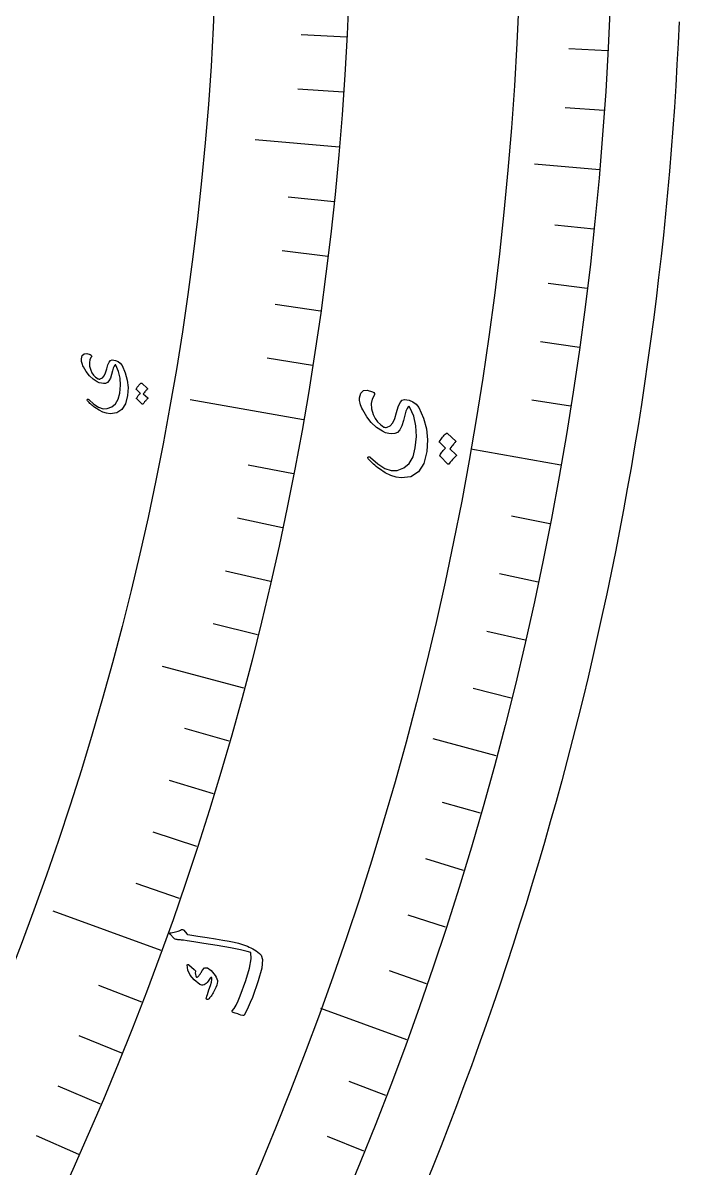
# Model space of a CAD drawing. Header units: millimetres. Extents: x -140 to 140, y -140 to 181.
# Drawn here: x 113.51 to 139.87, y -52.08 to -6.05 of the extents above; entities that cross this region are included whole.
import ezdxf

# ---------------------------------------------------------------- set-up
doc = ezdxf.new("R2010")
doc.units = ezdxf.units.MM
for name, color, linetype in [('CUT_OUTER', 1, 'Continuous'), ('ENGRAVE', 7, 'Continuous'), ('ENGRAVE_FINE', 8, 'Continuous'), ('TEXT', 5, 'Continuous')]:
    doc.layers.add(name, color=color, linetype=linetype)

msp = doc.modelspace()

# ---------------------------------------------------------------- linework, layer by layer
at = {"layer": 'CUT_OUTER'}
msp.add_lwpolyline([(139.8709, -6.0114), (139.8314, -6.8695), (139.7866, -7.7273), (139.7365, -8.5849), (139.6812, -9.4421), (139.6207, -10.299), (139.5548, -11.1555), (139.4838, -12.0116), (139.4074, -12.8673), (139.3259, -13.7224), (139.239, -14.577), (139.147, -15.4311), (139.0497, -16.2846), (138.9471, -17.1375), (138.8394, -17.9897), (138.7264, -18.8413), (138.6081, -19.6922), (138.4847, -20.5423), (138.3561, -21.3916), (138.2222, -22.2401), (138.0831, -23.0878), (137.9389, -23.9347), (137.7894, -24.7806), (137.6348, -25.6256), (137.4749, -26.4696), (137.3099, -27.3126), (137.1398, -28.1546), (136.9644, -28.9956), (136.7839, -29.8354), (136.5983, -30.6742), (136.4075, -31.5117), (136.2116, -32.3481), (136.0105, -33.1833), (135.8044, -34.0172), (135.5931, -34.8499), (135.3767, -35.6812), (135.1552, -36.5112), (134.9286, -37.3398), (134.697, -38.167), (134.4603, -38.9928), (134.2185, -39.8171), (133.9716, -40.6399), (133.7198, -41.4611), (133.4628, -42.2808), (133.2009, -43.0989), (132.9339, -43.9154), (132.662, -44.7303), (132.385, -45.5434), (132.1031, -46.3549), (131.8162, -47.1646), (131.5243, -47.9725), (131.2275, -48.7786), (130.9257, -49.5829), (130.619, -50.3853), (130.3074, -51.1858), (129.9909, -51.9844), (129.6694, -52.781)], dxfattribs=at)
at = {"layer": 'ENGRAVE'}
for points in [[(126.2179, -11.0426), (122.8428, -10.7473)], [(136.6779, -11.9578), (134.0629, -11.729)], [(124.7751, -22.0012), (120.2253, -21.199)], [(135.1156, -23.8245), (131.4965, -23.1864)], [(122.3828, -32.7924), (119.1102, -31.9155)], [(132.525, -35.51), (129.9895, -34.8306)], [(119.0591, -43.334), (114.7177, -41.7538)], [(128.9258, -46.9252), (125.4725, -45.6682)]]:
    msp.add_lwpolyline(points, dxfattribs=at)
for radius in [137.2, 137.2, 133.525, 126.7, 126.7, 121.31]:
    msp.add_circle((0, 0), radius, dxfattribs=at)
at = {"layer": 'ENGRAVE_FINE'}
for points in [[(126.5264, -6.631), (124.6809, -6.5342)], [(137.012, -7.1805), (135.4391, -7.0981)], [(126.3914, -8.8381), (124.5479, -8.7092)], [(136.8658, -9.5706), (135.2946, -9.4607)], [(126.0059, -13.2438), (124.168, -13.0506)], [(136.4484, -14.3413), (134.882, -14.1767)], [(125.7556, -15.4408), (123.9214, -15.2156)], [(136.1773, -16.7205), (134.6141, -16.5285)], [(125.467, -17.6332), (123.6369, -17.376)], [(135.8648, -19.0945), (134.3051, -18.8754)], [(125.1401, -19.8202), (123.3149, -19.5312)], [(135.5108, -21.4628), (133.9552, -21.2164)], [(124.3722, -24.1755), (122.5581, -23.8229)], [(123.9313, -26.3424), (122.1237, -25.9582)], [(134.6792, -26.179), (133.1332, -25.8785)], [(123.4527, -28.5013), (121.6521, -28.0856)], [(134.2019, -28.5255), (132.6613, -28.198)], [(122.9365, -30.6515), (121.1434, -30.2044)], [(133.6836, -30.8633), (132.1489, -30.509)], [(133.1246, -33.1917), (131.5964, -32.8107)], [(121.7919, -34.9233), (120.0154, -34.4139)], [(121.1638, -37.0435), (119.3966, -36.5032)], [(131.8851, -37.8174), (130.3711, -37.3833)], [(120.4989, -39.1525), (118.7413, -38.5814)], [(131.205, -40.1134), (129.6988, -39.6529)], [(119.7972, -41.2495), (118.0499, -40.6478)], [(130.485, -42.3971), (128.987, -41.9104)], [(129.7251, -44.668), (128.236, -44.1552)], [(118.2846, -45.4052), (116.5594, -44.743)], [(117.4742, -47.4627), (115.7608, -46.7704)], [(116.628, -49.5056), (114.9269, -48.7836)], [(128.0872, -49.1681), (126.6168, -48.6037)], [(115.7462, -51.5335), (114.058, -50.7819)], [(127.2096, -51.396), (125.7493, -50.806)]]:
    msp.add_lwpolyline(points, dxfattribs=at)
at = {"layer": 'TEXT'}
for points in [[(116.2543, -19.4814), (116.1986, -19.5858), (116.1762, -19.709), (116.1871, -19.8511), (116.2312, -20.0121), (116.2812, -20.1182), (116.3468, -20.2109), (116.4279, -20.29), (116.5245, -20.3556), (116.5447, -20.364), (116.5664, -20.3683), (116.5898, -20.3684), (116.6148, -20.3643), (116.6975, -20.3226), (116.7686, -20.2408), (116.8281, -20.1189), (116.8757, -19.9568), (116.9208, -19.7964), (116.9724, -19.6831), (117.0305, -19.6167), (117.0952, -19.5975), (117.2209, -19.6152), (117.3282, -19.6587), (117.4171, -19.7279), (117.4875, -19.823), (117.6179, -20.11), (117.699, -20.4066), (117.7305, -20.7124), (117.7124, -21.0273), (117.6287, -21.3597), (117.4827, -21.593), (117.275, -21.7269), (117.0059, -21.7616), (116.8657, -21.7404), (116.7182, -21.6921), (116.5633, -21.6168), (116.401, -21.5145), (116.3568, -21.4812), (116.3143, -21.4476), (116.2737, -21.4137), (116.2349, -21.3795), (116.1978, -21.3448), (116.1621, -21.3092), (116.1279, -21.2728), (116.0952, -21.2356), (116.0823, -21.2165), (116.0786, -21.2008), (116.0839, -21.1885), (116.0983, -21.1797), (116.1148, -21.1763), (116.1305, -21.1776), (116.1453, -21.1837), (116.1593, -21.1944), (116.3601, -21.3765), (116.5491, -21.4976), (116.7264, -21.5573), (116.892, -21.5555), (117.0791, -21.4854), (117.2251, -21.3586), (117.33, -21.1749), (117.3934, -20.9347), (117.4241, -20.6178), (117.4096, -20.3252), (117.35, -20.0573), (117.2456, -19.8142), (117.2358, -19.799), (117.2247, -19.792), (117.2121, -19.7932), (117.1982, -19.8026), (117.1681, -19.8451), (117.1356, -19.9223), (117.1007, -20.034), (117.0632, -20.1802), (117.0187, -20.3278), (116.9639, -20.4368), (116.8991, -20.5072), (116.8242, -20.539), (116.7417, -20.5453), (116.6579, -20.5363), (116.5728, -20.5121), (116.4864, -20.4726), (116.3219, -20.365), (116.1766, -20.2306), (116.0503, -20.0695), (115.9431, -19.8818), (115.9184, -19.8326), (115.8978, -19.7854), (115.8813, -19.7403), (115.8687, -19.6972), (115.86, -19.6562), (115.8549, -19.6177), (115.8533, -19.5815), (115.8553, -19.5476), (115.8893, -19.4198), (115.9599, -19.3496), (116.0671, -19.3373), (116.2109, -19.3827), (116.2479, -19.4052), (116.2675, -19.4291), (116.2696, -19.4545), (116.2543, -19.4814)], [(118.066, -20.786), (118.0625, -20.7809), (118.061, -20.7744), (118.0615, -20.7664), (118.064, -20.757), (118.0827, -20.725), (118.1024, -20.6944), (118.1232, -20.665), (118.1451, -20.637), (118.1683, -20.61), (118.1932, -20.584), (118.2196, -20.5589), (118.2476, -20.5348), (118.2556, -20.5306), (118.2635, -20.5295), (118.2713, -20.5315), (118.279, -20.5367), (118.5103, -20.7492), (118.5129, -20.7544), (118.5117, -20.7612), (118.5067, -20.7695), (118.4979, -20.7794), (118.4903, -20.7859), (118.4794, -20.7968), (118.4654, -20.8121), (118.4481, -20.8317), (118.4274, -20.8559), (118.403, -20.8848), (118.3749, -20.9185), (118.3431, -20.9568), (118.5215, -21.1251), (118.5267, -21.1323), (118.5268, -21.1404), (118.5218, -21.1494), (118.5119, -21.1593), (118.5033, -21.1679), (118.4903, -21.1815), (118.4728, -21.2002), (118.4509, -21.2239), (118.4245, -21.2531), (118.3934, -21.2882), (118.3578, -21.3292), (118.3175, -21.3761), (118.3114, -21.3806), (118.3058, -21.382), (118.3008, -21.3805), (118.2964, -21.3758), (118.0772, -21.1605), (118.0737, -21.1554), (118.0722, -21.1489), (118.0727, -21.1409), (118.0753, -21.1315), (118.0898, -21.1041), (118.1057, -21.0778), (118.1228, -21.0527), (118.1414, -21.0286), (118.161, -21.0057), (118.1816, -20.9838), (118.203, -20.9629), (118.2254, -20.9431)], [(127.614, -21.0234), (127.5334, -21.1753), (127.5013, -21.3544), (127.5175, -21.5608), (127.582, -21.7948), (127.655, -21.949), (127.7505, -22.0836), (127.8685, -22.1986), (128.0091, -22.2939), (128.0385, -22.3061), (128.0701, -22.3123), (128.1041, -22.3124), (128.1404, -22.3065), (128.2607, -22.2457), (128.3641, -22.1266), (128.4504, -21.9489), (128.5194, -21.7128), (128.5846, -21.4792), (128.6592, -21.314), (128.7434, -21.2172), (128.8375, -21.1889), (129.0204, -21.2141), (129.1767, -21.277), (129.3062, -21.3775), (129.4089, -21.5159), (129.5994, -21.9339), (129.7176, -22.3664), (129.7634, -22.8127), (129.7367, -23.2723), (129.614, -23.7574), (129.4007, -24.0976), (129.098, -24.2923), (128.7064, -24.342), (128.5026, -24.3105), (128.2882, -24.2396), (128.0633, -24.1293), (127.8276, -23.9798), (127.7634, -23.9312), (127.7018, -23.8822), (127.6428, -23.8328), (127.5865, -23.7829), (127.5326, -23.7322), (127.4809, -23.6803), (127.4312, -23.6273), (127.3837, -23.5731), (127.3651, -23.5453), (127.3596, -23.5225), (127.3674, -23.5047), (127.3884, -23.4919), (127.4125, -23.487), (127.4353, -23.489), (127.4568, -23.4977), (127.477, -23.5133), (127.7687, -23.7788), (128.0431, -23.9557), (128.3007, -24.0434), (128.5417, -24.0412), (128.814, -23.9396), (129.0269, -23.755), (129.18, -23.4875), (129.2727, -23.1371), (129.3177, -22.675), (129.2965, -22.2484), (129.2095, -21.8579), (129.0571, -21.5039), (129.0428, -21.4818), (129.0265, -21.4717), (129.0083, -21.4735), (128.9881, -21.4872), (128.9444, -21.5493), (128.8973, -21.6618), (128.8468, -21.8246), (128.7925, -22.0377), (128.7279, -22.2529), (128.6484, -22.4117), (128.5541, -22.5143), (128.4452, -22.5607), (128.3251, -22.5698), (128.2032, -22.5568), (128.0794, -22.5215), (127.9537, -22.4641), (127.7144, -22.3076), (127.5029, -22.1124), (127.3191, -21.8784), (127.1626, -21.6059), (127.1266, -21.5345), (127.0965, -21.4661), (127.0723, -21.4006), (127.054, -21.338), (127.0412, -21.2786), (127.0336, -21.2227), (127.0311, -21.1701), (127.0338, -21.121), (127.0828, -20.9352), (127.1852, -20.8332), (127.341, -20.8148), (127.5503, -20.8802), (127.6043, -20.9127), (127.6329, -20.9474), (127.6361, -20.9843), (127.614, -21.0234)], [(130.2514, -22.9198), (130.2463, -22.9123), (130.2441, -22.9028), (130.2449, -22.8912), (130.2486, -22.8774), (130.2757, -22.8307), (130.3044, -22.7859), (130.3347, -22.7429), (130.3666, -22.7019), (130.4004, -22.6625), (130.4365, -22.6244), (130.4749, -22.5877), (130.5157, -22.5524), (130.5274, -22.5462), (130.5389, -22.5446), (130.5502, -22.5476), (130.5614, -22.5551), (130.8977, -22.8653), (130.9015, -22.8729), (130.8998, -22.8827), (130.8925, -22.8949), (130.8797, -22.9095), (130.8686, -22.919), (130.8528, -22.9349), (130.8324, -22.9573), (130.8072, -22.986), (130.7771, -23.0215), (130.7416, -23.0638), (130.7006, -23.113), (130.6542, -23.1691), (130.9136, -23.415), (130.921, -23.4255), (130.9211, -23.4374), (130.9139, -23.4506), (130.8994, -23.4651), (130.8869, -23.4776), (130.8679, -23.4976), (130.8425, -23.5249), (130.8105, -23.5596), (130.772, -23.6023), (130.7267, -23.6536), (130.6747, -23.7136), (130.616, -23.7821), (130.6071, -23.7887), (130.599, -23.7908), (130.5917, -23.7885), (130.5852, -23.7817), (130.267, -23.467), (130.2619, -23.4595), (130.2598, -23.4499), (130.2606, -23.4383), (130.2644, -23.4246), (130.2855, -23.3845), (130.3086, -23.3461), (130.3337, -23.3093), (130.3607, -23.2742), (130.3893, -23.2406), (130.4192, -23.2086), (130.4505, -23.1782), (130.4831, -23.1492)], [(119.4601, -42.6203), (119.5205, -42.6123), (119.5787, -42.6022), (119.6346, -42.59), (119.6882, -42.5756), (119.7396, -42.5587), (119.789, -42.5392), (119.8363, -42.5169), (119.8816, -42.4919), (119.9047, -42.4843), (119.9276, -42.4871), (119.95, -42.5004), (119.9722, -42.524), (120.0853, -42.6589), (120.0979, -42.6726), (120.1089, -42.6831), (120.1184, -42.6904), (120.1263, -42.6945), (120.5402, -42.7547), (120.9135, -42.8112), (121.246, -42.8642), (121.5378, -42.9138), (121.7884, -42.9602), (121.9974, -43.0039), (122.1648, -43.0449), (122.2906, -43.0832), (122.5243, -43.1655), (122.597, -43.1958), (122.6686, -43.2298), (122.7393, -43.2675), (122.809, -43.3088), (122.8776, -43.3542), (122.9451, -43.4039), (123.0113, -43.458), (123.0764, -43.5164), (123.1381, -43.7008), (123.1012, -44.0464), (122.9643, -44.5527), (122.7253, -45.2187), (122.6416, -45.4233), (122.5586, -45.6105), (122.4764, -45.7803), (122.395, -45.9327), (122.3833, -45.945), (122.3703, -45.952), (122.3558, -45.9537), (122.3399, -45.9501), (122.2658, -45.9272), (122.1985, -45.9058), (122.1381, -45.886), (122.0845, -45.8677), (122.0371, -45.8508), (121.9955, -45.835), (121.9595, -45.8202), (121.9291, -45.8066), (121.9124, -45.798), (121.905, -45.7881), (121.9068, -45.7769), (121.9179, -45.7645), (121.993, -45.666), (122.0711, -45.532), (122.1521, -45.3624), (122.2358, -45.1573), (122.4631, -44.5361), (122.6096, -44.0389), (122.6766, -43.6665), (122.6653, -43.4194), (122.5201, -43.3683), (122.2459, -43.3044), (121.8429, -43.2275), (121.3111, -43.1369), (120.7775, -43.0495), (120.3734, -42.9845), (120.0988, -42.9421), (119.9536, -42.9228), (119.9135, -42.9187), (119.8759, -42.9148), (119.841, -42.9111), (119.8086, -42.9078), (119.7791, -42.9048), (119.7528, -42.9023), (119.7297, -42.9002), (119.7098, -42.8987), (119.6673, -42.8927), (119.629, -42.8803), (119.5951, -42.8616), (119.5655, -42.8365), (119.4162, -42.6833), (119.4066, -42.6717), (119.4013, -42.6609), (119.4005, -42.6511), (119.404, -42.6422), (119.4142, -42.6334), (119.4269, -42.6268), (119.4423, -42.6224), (119.4601, -42.6203)], [(120.1109, -43.9156), (120.1153, -43.9073), (120.1216, -43.9009), (120.1299, -43.8967), (120.1402, -43.8945), (120.1482, -43.8954), (120.1565, -43.8978), (120.1648, -43.9015), (120.1734, -43.9066), (120.3892, -44.0971), (120.4103, -44.1185), (120.4253, -44.1383), (120.4341, -44.1565), (120.4368, -44.1731), (120.432, -44.2382), (120.4359, -44.2965), (120.4482, -44.348), (120.4692, -44.3927), (120.484, -44.4055), (120.5056, -44.4035), (120.5341, -44.3866), (120.5693, -44.3549), (120.5882, -44.3321), (120.6068, -44.3081), (120.6251, -44.283), (120.6431, -44.2568), (120.661, -44.2291), (120.6788, -44.1998), (120.6965, -44.1689), (120.7142, -44.1362), (120.808, -44.0351), (120.925, -44.0344), (121.0652, -44.1343), (121.2286, -44.3349), (121.2718, -44.409), (121.3018, -44.4769), (121.3185, -44.5387), (121.322, -44.5943), (121.3137, -44.6509), (121.2913, -44.7252), (121.255, -44.8171), (121.2047, -44.9267), (121.1777, -44.9821), (121.1501, -45.034), (121.1217, -45.0822), (121.0926, -45.1267), (121.0637, -45.168), (121.0359, -45.2063), (121.0092, -45.2417), (120.9836, -45.274), (120.9624, -45.292), (120.9418, -45.3027), (120.9219, -45.3063), (120.9026, -45.3028), (120.8851, -45.2929), (120.875, -45.2791), (120.8726, -45.2613), (120.8776, -45.2398), (120.8977, -45.1725), (120.9217, -45.0965), (120.9494, -45.012), (120.981, -44.9188), (121.0397, -44.7449), (121.079, -44.6067), (121.0988, -44.5042), (121.0994, -44.4375), (121.0966, -44.4278), (121.0907, -44.4209), (121.0817, -44.417), (121.0696, -44.4159), (121.0613, -44.4175), (121.0522, -44.4229), (121.0425, -44.432), (121.032, -44.4449), (120.9485, -44.5693), (120.9109, -44.6203), (120.8715, -44.6613), (120.8304, -44.6923), (120.7876, -44.7132), (120.7413, -44.7272), (120.6979, -44.7295), (120.6575, -44.7202), (120.6201, -44.6993), (120.3838, -44.5144), (120.2202, -44.3222), (120.1293, -44.1227), (120.1109, -43.9156)]]:
    msp.add_lwpolyline(points, close=True, dxfattribs=at)

doc.saveas('drawing.dxf')
